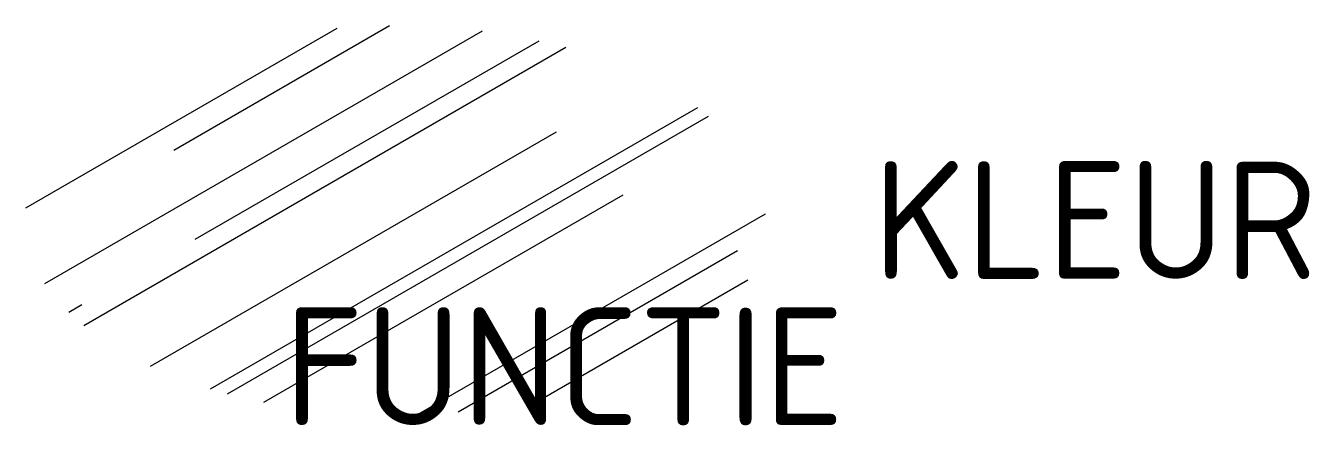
# Model space of a CAD drawing. Extents: x -5.6 to 14, y -3.1 to 3.
import ezdxf
from ezdxf.enums import TextEntityAlignment as Align

# ---------------------------------------------------------------- set-up
doc = ezdxf.new("R2010")
doc.units = 0
doc.styles.add('NLCS-ISO', font='NLCS-ISO.ttf')

msp = doc.modelspace()

# ---------------------------------------------------------------- linework, layer by layer
at = {"ltscale": 0.1}
for p, q in [((-3.381, 1.07), (-0.088, 2.972)), ((-5.646, 0.187), (-0.887, 2.935)), ((-5.353, -0.968), (1.33, 2.891)), ((-4.76, -1.611), (2.604, 2.641)), ((-3.057, -0.29), (2.194, 2.742)), ((-2.823, -2.579), (4.621, 1.719)), ((-2.564, -2.652), (4.784, 1.59)), ((-3.742, -2.233), (2.462, 1.349)), ((-2.01, -2.78), (3.479, 0.389)), ((0.347, -2.967), (5.654, 0.098)), ((0.958, -2.928), (5.224, -0.465)), ((2.239, -2.728), (5.381, -0.914)), ((-4.989, -1.405), (-4.79, -1.29))]:
    msp.add_line(p, q, dxfattribs=at)

# ---------------------------------------------------------------- texts
at = {"style": 'NLCS-ISO'}
msp.add_attdef('KLEUR', text='', height=1.8, dxfattribs=at).set_placement((7.295, 0), align=Align.MIDDLE_LEFT)
at = {"style": 'NLCS-ISO', "flags": 1}
msp.add_attdef('FUNCTIE', text='', height=1.8, dxfattribs=at).set_placement((2.578, -2.236), align=Align.MIDDLE_CENTER)

doc.saveas('drawing.dxf')
